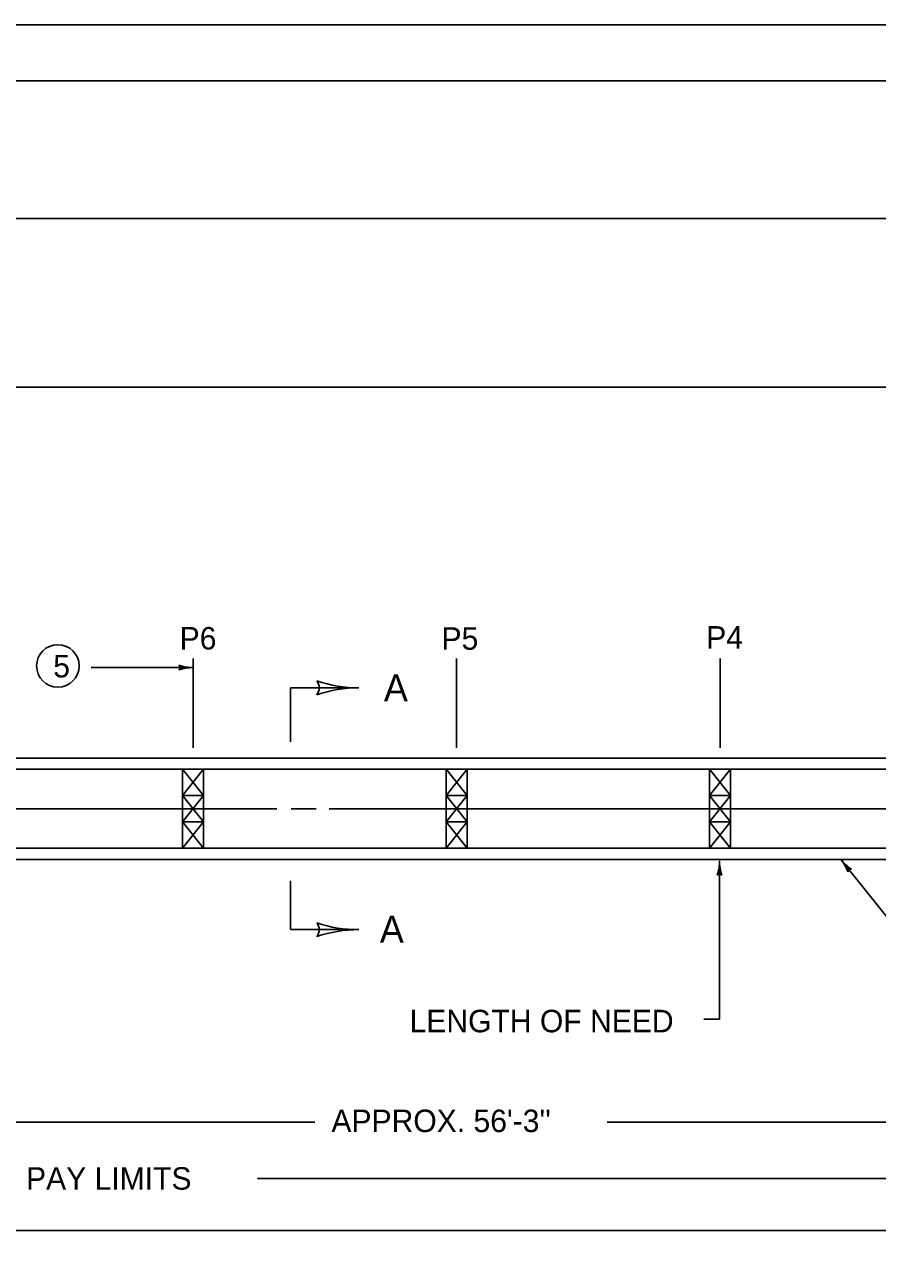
# Model space of a CAD drawing. Extents: x 1000 to 1036.3, y 1000 to 1022.
# Drawn here: x 1020.67 to 1028.26, y 1011 to 1022 of the extents above; entities that cross this region are included whole.
import ezdxf

# ---------------------------------------------------------------- set-up
doc = ezdxf.new("R2010")
doc.units = 0
for name, color, linetype in [('Level 1', 7, 'Continuous'), ('Level 10', 7, 'Continuous'), ('Level 11', 7, 'Continuous')]:
    doc.layers.add(name, color=color, linetype=linetype)

msp = doc.modelspace()

# ---------------------------------------------------------------- linework, layer by layer
at = {"layer": 'Level 1'}
for p, q in [((1007.673, 1020.275), (1034.925, 1020.275)), ((1007.673, 1018.775), (1034.925, 1018.775)), ((1022.171, 1015.568), (1022.171, 1016.362)), ((1024.515, 1015.568), (1024.515, 1016.362)), ((1026.859, 1015.568), (1026.859, 1016.362)), ((1021.266, 1016.281), (1022.171, 1016.281)), ((1023.038, 1016.101), (1023.646, 1016.101)), ((1023.038, 1015.621), (1023.038, 1016.101)), ((1013.022, 1015.476), (1031.64, 1015.476)), ((1013.022, 1015.377), (1031.64, 1015.377)), ((1022.077, 1015.377), (1022.077, 1015.143)), ((1022.077, 1015.377), (1022.265, 1015.143)), ((1022.077, 1015.143), (1022.265, 1015.377)), ((1022.265, 1015.377), (1022.265, 1015.143)), ((1024.421, 1015.377), (1024.421, 1015.143)), ((1024.421, 1015.377), (1024.609, 1015.143)), ((1024.421, 1015.143), (1024.609, 1015.377)), ((1024.609, 1015.377), (1024.609, 1015.143)), ((1026.765, 1015.377), (1026.765, 1015.143)), ((1026.765, 1015.377), (1026.952, 1015.143)), ((1026.765, 1015.143), (1026.952, 1015.377)), ((1026.952, 1015.377), (1026.952, 1015.143)), ((1022.077, 1015.143), (1022.265, 1015.143)), ((1022.077, 1015.143), (1022.077, 1014.908)), ((1022.265, 1015.143), (1022.077, 1014.908)), ((1022.265, 1014.908), (1022.077, 1015.143)), ((1022.265, 1015.143), (1022.265, 1014.908)), ((1024.421, 1015.143), (1024.609, 1015.143)), ((1024.421, 1015.143), (1024.421, 1014.908)), ((1024.609, 1015.143), (1024.421, 1014.908)), ((1024.609, 1014.908), (1024.421, 1015.143)), ((1024.609, 1015.143), (1024.609, 1014.908)), ((1026.765, 1015.143), (1026.952, 1015.143)), ((1026.765, 1015.143), (1026.765, 1014.908)), ((1026.952, 1015.143), (1026.765, 1014.908)), ((1026.952, 1014.908), (1026.765, 1015.143)), ((1026.952, 1015.143), (1026.952, 1014.908)), ((1018.216, 1015.025), (1022.917, 1015.025)), ((1023.043, 1015.025), (1023.266, 1015.025)), ((1023.382, 1015.025), (1029.741, 1015.025)), ((1022.077, 1014.908), (1022.265, 1014.908)), ((1022.077, 1014.908), (1022.077, 1014.674)), ((1022.077, 1014.908), (1022.265, 1014.674)), ((1022.077, 1014.674), (1022.265, 1014.908)), ((1022.265, 1014.908), (1022.265, 1014.674)), ((1024.421, 1014.908), (1024.609, 1014.908)), ((1024.421, 1014.908), (1024.421, 1014.674)), ((1024.421, 1014.908), (1024.609, 1014.674)), ((1024.421, 1014.674), (1024.609, 1014.908)), ((1024.609, 1014.908), (1024.609, 1014.674)), ((1026.765, 1014.908), (1026.952, 1014.908)), ((1026.765, 1014.908), (1026.765, 1014.674)), ((1026.765, 1014.908), (1026.952, 1014.674)), ((1026.765, 1014.674), (1026.952, 1014.908)), ((1026.952, 1014.908), (1026.952, 1014.674)), ((1014.366, 1014.674), (1031.64, 1014.674)), ((1013.022, 1014.574), (1031.64, 1014.574)), ((1026.854, 1014.561), (1026.854, 1013.155)), ((1028.54, 1013.815), (1027.933, 1014.574)), ((1023.038, 1013.95), (1023.038, 1014.385)), ((1023.038, 1013.95), (1023.646, 1013.95)), ((1026.854, 1013.155), (1026.715, 1013.155)), ((1012.796, 1012.237), (1023.255, 1012.237)), ((1025.854, 1012.237), (1033.89, 1012.237)), ((1022.744, 1011.737), (1034.407, 1011.737)), ((1007.673, 1011.275), (1034.925, 1011.275))]:
    msp.add_line(p, q, dxfattribs=at)
msp.add_circle((1020.969, 1016.296), 0.189, dxfattribs=at)
for centre, radius, start, end in [((1022.171, 1016.672), 0.391, 251.3472, 269.9939), ((1022.023, 1016.281), 0.0312, 318.7746, 40.8913), ((1022.171, 1015.89), 0.391, 90, 108.6688), ((1022.171, 1015.89), 0.391, 89.9878, 90), ((1023.2, 1016.101), 0.0937, 318.7746, 40.8913), ((1023.646, 1014.929), 1.172, 90, 108.6688), ((1023.646, 1017.273), 1.172, 251.3472, 269.9939), ((1023.646, 1014.929), 1.172, 89.9878, 90), ((1026.463, 1014.561), 0.391, 341.3472, 359.9939), ((1027.244, 1014.561), 0.391, 180, 198.6688), ((1027.244, 1014.561), 0.391, 179.9878, 180), ((1028.238, 1014.818), 0.391, 218.6647, 237.3335), ((1027.628, 1014.33), 0.391, 20.0118, 38.6586), ((1028.238, 1014.818), 0.391, 218.6524, 218.6647), ((1026.853, 1014.412), 0.0313, 48.7746, 130.8913), ((1028.026, 1014.458), 0.0312, 87.4393, 169.556), ((1023.2, 1013.95), 0.0937, 318.7746, 40.8913), ((1023.646, 1015.121), 1.172, 251.3472, 269.9939), ((1023.646, 1012.778), 1.172, 90, 108.6688), ((1023.646, 1012.778), 1.172, 89.9878, 90)]:
    msp.add_arc(centre, radius, start, end, dxfattribs=at)
at = {"layer": 'Level 10'}
for p, q in [((1000, 1022), (1036, 1022)), ((1007, 1021.5), (1035.5, 1021.5))]:
    msp.add_line(p, q, dxfattribs=at)
at = {"layer": 'Level 11'}
msp.add_lwpolyline([(1007, 1000.5), (1035.5, 1000.5), (1035.5, 1021.5), (1007, 1021.5)], close=True, dxfattribs=at)

# ---------------------------------------------------------------- texts
at = {"layer": 'Level 1'}
for s, height, p in [('P6', 0.2, (1022.052, 1016.442)), ('P5', 0.2, (1024.381, 1016.44)), ('P4', 0.2, (1026.735, 1016.45)), ('5', 0.2, (1020.928, 1016.194)), ('A', 0.24, (1023.868, 1015.981)), ('A', 0.24, (1023.832, 1013.833)), ('LENGTH OF NEED', 0.2, (1024.097, 1013.037)), ("APPROX. 56'-3''", 0.2, (1023.402, 1012.149)), ('PAY LIMITS', 0.2, (1020.686, 1011.637))]:
    msp.add_text(s, height=height, dxfattribs=at).set_placement(p)

doc.saveas('drawing.dxf')
